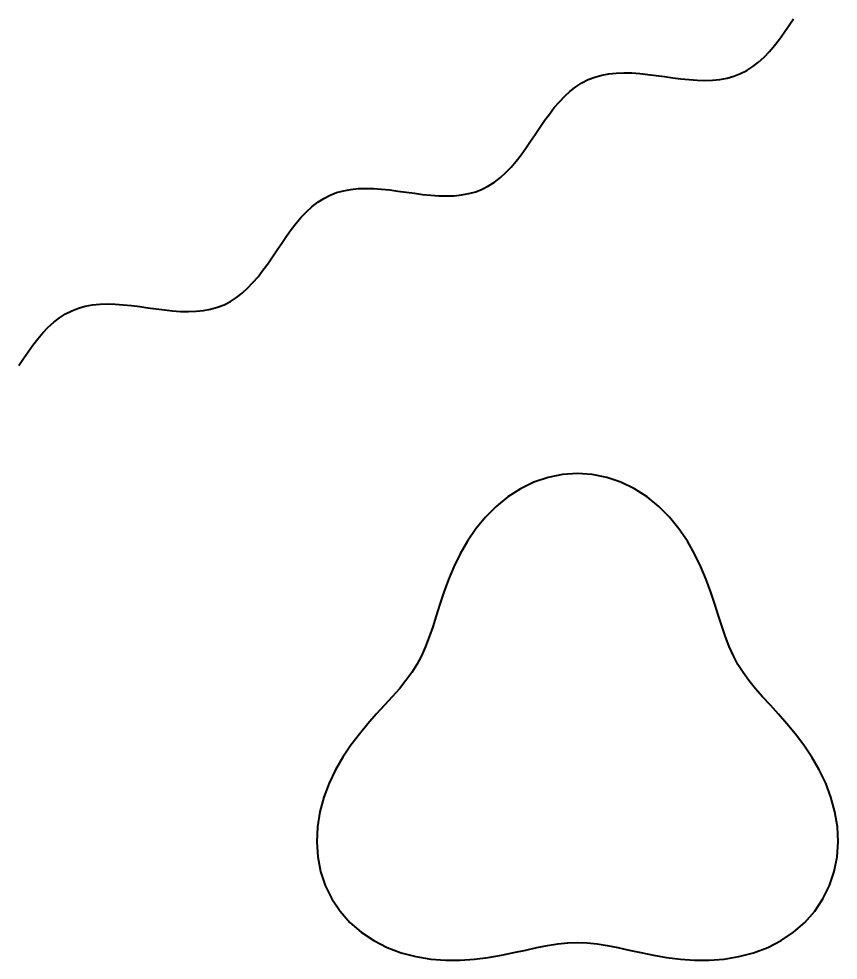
# Model space of a CAD drawing. Header units: millimetres. Extents: x -26 to 14.2, y -16.7 to 29.5.
import ezdxf

# ---------------------------------------------------------------- set-up
doc = ezdxf.new("R2010")
doc.units = ezdxf.units.MM

# ---------------------------------------------------------------- blocks, each defined once
blk = doc.blocks.new('im1Линия_1')
at = {"color": 0, "lineweight": 40, "flags": 128}
blk.add_lwpolyline([(-26, 12.5), (-25.772, 12.84), (-25.542, 13.175), (-25.307, 13.5), (-25.066, 13.811), (-24.817, 14.104), (-24.558, 14.375), (-24.288, 14.62), (-24.006, 14.838), (-23.71, 15.026), (-23.4, 15.183), (-23.076, 15.309), (-22.739, 15.405), (-22.388, 15.47), (-22.025, 15.508), (-21.651, 15.521), (-21.266, 15.511), (-20.874, 15.483), (-20.475, 15.441), (-20.072, 15.39), (-19.667, 15.333), (-19.261, 15.277), (-18.858, 15.225), (-18.459, 15.183), (-18.067, 15.155), (-17.683, 15.146), (-17.308, 15.159), (-16.945, 15.196), (-16.594, 15.262), (-16.257, 15.357), (-15.933, 15.483), (-15.624, 15.641), (-15.328, 15.829), (-15.045, 16.046), (-14.775, 16.292), (-14.516, 16.563), (-14.267, 16.855), (-14.026, 17.167), (-13.792, 17.492), (-13.561, 17.827), (-13.333, 18.167), (-13.105, 18.506), (-12.875, 18.841), (-12.641, 19.167), (-12.4, 19.478), (-12.151, 19.771), (-11.892, 20.041), (-11.622, 20.287), (-11.339, 20.505), (-11.043, 20.693), (-10.733, 20.85), (-10.41, 20.976), (-10.072, 21.071), (-9.722, 21.137), (-9.358, 21.175), (-8.984, 21.187), (-8.6, 21.178), (-8.207, 21.15), (-7.808, 21.108), (-7.405, 21.056), (-7, 21), (-6.595, 20.944), (-6.192, 20.892), (-5.793, 20.85), (-5.4, 20.822), (-5.016, 20.813), (-4.642, 20.825), (-4.278, 20.863), (-3.928, 20.929), (-3.59, 21.024), (-3.267, 21.15), (-2.957, 21.307), (-2.661, 21.495), (-2.378, 21.713), (-2.108, 21.959), (-1.849, 22.229), (-1.6, 22.522), (-1.359, 22.833), (-1.125, 23.159), (-0.895, 23.494), (-0.667, 23.833), (-0.439, 24.173), (-0.208, 24.508), (0.026, 24.833), (0.267, 25.145), (0.516, 25.437), (0.775, 25.708), (1.045, 25.954), (1.328, 26.171), (1.624, 26.359), (1.933, 26.517), (2.257, 26.643), (2.594, 26.738), (2.945, 26.804), (3.308, 26.841), (3.683, 26.854), (4.067, 26.845), (4.459, 26.817), (4.858, 26.775), (5.261, 26.723), (5.667, 26.667), (6.072, 26.61), (6.475, 26.559), (6.874, 26.517), (7.266, 26.489), (7.651, 26.479), (8.025, 26.492), (8.388, 26.53), (8.739, 26.595), (9.076, 26.691), (9.4, 26.817), (9.71, 26.974), (10.006, 27.162), (10.288, 27.38), (10.558, 27.625), (10.817, 27.896), (11.066, 28.189), (11.307, 28.5), (11.542, 28.825), (12, 29.5)], dxfattribs=at)
blk = doc.blocks.new('im2Линия_2')
at = {"color": 0, "lineweight": 40, "flags": 128}
blk.add_lwpolyline([(12.9, -6.7), (12.9, -6.7), (12.508, -6.118), (12.508, -6.118), (12.097, -5.576), (12.097, -5.576), (11.678, -5.072), (11.678, -5.072), (11.264, -4.603), (11.264, -4.603), (10.863, -4.164), (10.863, -4.164), (10.484, -3.748), (10.484, -3.748), (10.133, -3.348), (10.133, -3.348), (9.813, -2.954), (9.813, -2.954), (9.527, -2.559), (9.527, -2.559), (9.273, -2.154), (9.273, -2.154), (9.05, -1.732), (9.05, -1.732), (8.851, -1.287), (8.851, -1.287), (8.669, -0.813), (8.669, -0.813), (8.498, -0.309), (8.498, -0.309), (8.327, 0.227), (8.327, 0.227), (8.148, 0.794), (8.148, 0.794), (7.949, 1.387), (7.949, 1.387), (7.722, 2.002), (7.722, 2.002), (7.458, 2.629), (7.458, 2.629), (7.15, 3.259), (7.15, 3.259), (6.792, 3.882), (6.792, 3.882), (6.38, 4.486), (6.38, 4.486), (5.913, 5.057), (5.913, 5.057), (5.391, 5.584), (5.391, 5.584), (4.817, 6.053), (4.817, 6.053), (4.196, 6.455), (4.196, 6.455), (3.535, 6.778), (3.535, 6.778), (2.842, 7.015), (2.842, 7.015), (2.126, 7.16), (2.126, 7.16), (1.4, 7.209), (1.4, 7.209), (0.674, 7.16), (0.674, 7.16), (-0.042, 7.015), (-0.042, 7.015), (-0.735, 6.778), (-0.735, 6.778), (-1.396, 6.455), (-1.396, 6.455), (-2.017, 6.053), (-2.017, 6.053), (-2.591, 5.584), (-2.591, 5.584), (-3.113, 5.057), (-3.113, 5.057), (-3.58, 4.486), (-3.58, 4.486), (-3.992, 3.882), (-3.992, 3.882), (-4.35, 3.259), (-4.35, 3.259), (-4.658, 2.629), (-4.658, 2.629), (-4.922, 2.002), (-4.922, 2.002), (-5.149, 1.387), (-5.149, 1.387), (-5.348, 0.794), (-5.348, 0.794), (-5.527, 0.227), (-5.527, 0.227), (-5.698, -0.309), (-5.698, -0.309), (-5.869, -0.813), (-5.869, -0.813), (-6.051, -1.287), (-6.051, -1.287), (-6.25, -1.732), (-6.25, -1.732), (-6.473, -2.154), (-6.473, -2.154), (-6.727, -2.559), (-6.727, -2.559), (-7.013, -2.954), (-7.013, -2.954), (-7.333, -3.348), (-7.333, -3.348), (-7.684, -3.748), (-7.684, -3.748), (-8.063, -4.164), (-8.063, -4.164), (-8.464, -4.603), (-8.464, -4.603), (-8.878, -5.072), (-8.878, -5.072), (-9.297, -5.576), (-9.297, -5.576), (-9.708, -6.118), (-9.708, -6.118), (-10.1, -6.7), (-10.1, -6.7), (-10.461, -7.322), (-10.461, -7.322), (-10.777, -7.98), (-10.777, -7.98), (-11.038, -8.67), (-11.038, -8.67), (-11.233, -9.385), (-11.233, -9.385), (-11.353, -10.117), (-11.353, -10.117), (-11.39, -10.856), (-11.39, -10.856), (-11.34, -11.59), (-11.34, -11.59), (-11.198, -12.309), (-11.198, -12.309), (-10.966, -13.001), (-10.966, -13.001), (-10.645, -13.654), (-10.645, -13.654), (-10.24, -14.259), (-10.24, -14.259), (-9.757, -14.806), (-9.757, -14.806), (-9.205, -15.288), (-9.205, -15.288), (-8.594, -15.699), (-8.594, -15.699), (-7.936, -16.036), (-7.936, -16.036), (-7.242, -16.298), (-7.242, -16.298), (-6.525, -16.487), (-6.525, -16.487), (-5.797, -16.606), (-5.797, -16.606), (-5.069, -16.661), (-5.069, -16.661), (-4.35, -16.659), (-4.35, -16.659), (-3.65, -16.611), (-3.65, -16.611), (-2.975, -16.526), (-2.975, -16.526), (-2.329, -16.415), (-2.329, -16.415), (-1.716, -16.291), (-1.716, -16.291), (-1.136, -16.163), (-1.136, -16.163), (-0.586, -16.043), (-0.586, -16.043), (-0.063, -15.939), (-0.063, -15.939), (0.437, -15.859), (0.437, -15.859), (0.923, -15.809), (0.923, -15.809), (1.4, -15.791), (1.4, -15.791), (1.877, -15.809), (1.877, -15.809), (2.363, -15.859), (2.363, -15.859), (2.863, -15.939), (2.863, -15.939), (3.386, -16.043), (3.386, -16.043), (3.936, -16.163), (3.936, -16.163), (4.516, -16.291), (4.516, -16.291), (5.129, -16.415), (5.129, -16.415), (5.775, -16.526), (5.775, -16.526), (6.45, -16.611), (6.45, -16.611), (7.15, -16.659), (7.15, -16.659), (7.869, -16.661), (7.869, -16.661), (8.597, -16.606), (8.597, -16.606), (9.325, -16.487), (9.325, -16.487), (10.042, -16.298), (10.042, -16.298), (10.736, -16.036), (10.736, -16.036), (11.394, -15.699), (11.394, -15.699), (12.005, -15.288), (12.005, -15.288), (12.557, -14.806), (12.557, -14.806), (13.04, -14.259), (13.04, -14.259), (13.445, -13.654), (13.445, -13.654), (13.766, -13.001), (13.766, -13.001), (13.998, -12.309), (13.998, -12.309), (14.14, -11.59), (14.14, -11.59), (14.19, -10.856), (14.19, -10.856), (14.153, -10.117), (14.153, -10.117), (14.033, -9.385), (14.033, -9.385), (13.838, -8.67), (13.838, -8.67), (13.577, -7.98), (13.577, -7.98), (13.421, -7.646), (13.256, -7.321), (12.9, -6.7)], dxfattribs=at)
blk = doc.blocks.new('Model')
for name in ['im1Линия_1', 'im2Линия_2']:
    blk.add_blockref(name, (0, 0))

msp = doc.modelspace()

# ---------------------------------------------------------------- block references
msp.add_blockref('Model', (0, 0))

doc.saveas('drawing.dxf')
